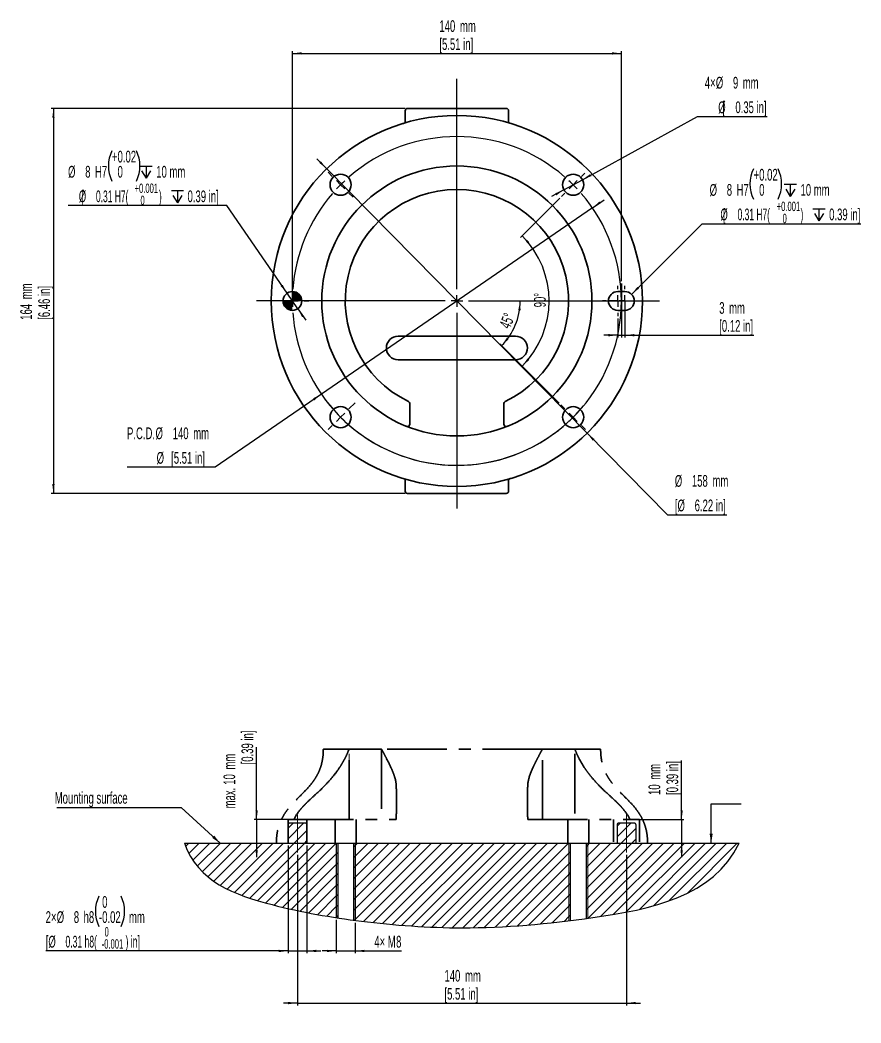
# Model space of a CAD drawing. Header units: millimetres. Extents: x 125 to 304, y 62 to 275.
import ezdxf

# ---------------------------------------------------------------- set-up
doc = ezdxf.new("R2010")
doc.units = ezdxf.units.MM
doc.linetypes.add('CENTERX2', pattern=[20.32, 12.7, -2.54, 2.54, -2.54])
doc.linetypes.add('HIDDEN', pattern=[1.905, 1.27, -0.635])
doc.layers.add('剖面线层', color=2, linetype='Continuous')
doc.layers.add('标注层', color=3, linetype='Continuous')
doc.layers.add('实现', color=7, linetype='Continuous', lineweight=25)
doc.layers.add('虚线层', color=6, linetype='HIDDEN', lineweight=25)
doc.styles.add('SLDTEXTSTYLE0', font='TXT', dxfattribs={"width": 0.605})
doc.styles.add('SLDTEXTSTYLE1', font='TXT', dxfattribs={"width": 0.363})
doc.styles.add('SLDTEXTSTYLE2', font='TXT', dxfattribs={"width": 0.538182})
doc.styles.add('SLDTEXTSTYLE3', font='TXT', dxfattribs={"width": 0.5462})
doc.dimstyles.new('SLDDIMSTYLE0', dxfattribs={"dimtxt": 2.5, "dimasz": 2, "dimexe": 0, "dimexo": 0.0625, "dimtad": 2, "dimlfac": 2, "dimrnd": 1e-09, "dimzin": 12, "dimdsep": 46, "dimtxsty": 'SLDTEXTSTYLE1', "dimsah": 1, "dimcen": 0.09, "dimadec": 0, "dimazin": 3, "dimtfac": 1, "dimtofl": 0, "dimtmove": 0, "dimatfit": 3, "dimfxl": 0, "dimfrac": 2, "dimtolj": 1, "dimtzin": 12, "dimarcsym": 0})
doc.dimstyles.new('SLDDIMSTYLE1', dxfattribs={"dimtxt": 2.5, "dimasz": 2, "dimexe": 0, "dimexo": 0.0625, "dimtad": 0, "dimtih": 1, "dimtoh": 1, "dimlfac": 2, "dimrnd": 1e-09, "dimzin": 12, "dimdsep": 46, "dimtxsty": 'SLDTEXTSTYLE1', "dimsah": 1, "dimcen": 0, "dimadec": 0, "dimazin": 3, "dimtfac": 1, "dimtmove": 0, "dimatfit": 3, "dimfxl": 0, "dimfrac": 2, "dimtolj": 1, "dimtzin": 12, "dimarcsym": 0})
doc.dimstyles.new('SLDDIMSTYLE2', dxfattribs={"dimtxt": 2.5, "dimasz": 2, "dimexe": 0, "dimexo": 0.0625, "dimtad": 0, "dimtih": 1, "dimtoh": 1, "dimlfac": 2, "dimrnd": 1e-09, "dimzin": 12, "dimdsep": 46, "dimtxsty": 'SLDTEXTSTYLE1', "dimsah": 1, "dimcen": 0, "dimadec": 0, "dimazin": 3, "dimtfac": 1, "dimtmove": 0, "dimatfit": 3, "dimfxl": 0, "dimfrac": 2, "dimtolj": 1, "dimtzin": 12, "dimarcsym": 0})
doc.dimstyles.new('SLDDIMSTYLE3', dxfattribs={"dimtxt": 2.5, "dimasz": 2, "dimexe": 0, "dimexo": 0.0625, "dimtad": 0, "dimtih": 1, "dimtoh": 1, "dimlfac": 2, "dimrnd": 1e-09, "dimzin": 12, "dimdsep": 46, "dimtxsty": 'SLDTEXTSTYLE1', "dimsah": 1, "dimcen": 0, "dimadec": 0, "dimazin": 3, "dimtol": 1, "dimtp": 0.015, "dimtfac": 1, "dimtofl": 0, "dimtmove": 0, "dimatfit": 3, "dimfxl": 0, "dimfrac": 2, "dimtolj": 1, "dimarcsym": 0})
doc.dimstyles.new('SLDDIMSTYLE4', dxfattribs={"dimtxt": 2.5, "dimasz": 2, "dimexe": 0, "dimexo": 0.0625, "dimtad": 0, "dimtih": 1, "dimtoh": 1, "dimlfac": 2, "dimrnd": 1e-09, "dimzin": 12, "dimdsep": 46, "dimtxsty": 'SLDTEXTSTYLE1', "dimsah": 1, "dimcen": 0, "dimadec": 0, "dimazin": 3, "dimtol": 1, "dimtp": 0.015, "dimtfac": 1, "dimtmove": 0, "dimatfit": 3, "dimfxl": 0, "dimfrac": 2, "dimtolj": 1, "dimarcsym": 0})
doc.dimstyles.new('SLDDIMSTYLE5', dxfattribs={"dimtxt": 2.5, "dimasz": 2, "dimexe": 0, "dimexo": 0.0625, "dimtad": 2, "dimlfac": 2, "dimrnd": 1e-09, "dimzin": 12, "dimdsep": 46, "dimtxsty": 'SLDTEXTSTYLE1', "dimsah": 1, "dimcen": 0.09, "dimadec": 0, "dimazin": 3, "dimtfac": 1, "dimtmove": 0, "dimatfit": 0, "dimfxl": 0, "dimfrac": 2, "dimtolj": 1, "dimtzin": 12, "dimarcsym": 0})
doc.dimstyles.new('SLDDIMSTYLE6', dxfattribs={"dimtxt": 2.5, "dimasz": 2, "dimexe": 0, "dimexo": 0.0625, "dimtad": 2, "dimdec": 4, "dimlfac": 2, "dimzin": 12, "dimdsep": 46, "dimtxsty": 'SLDTEXTSTYLE1', "dimsah": 1, "dimcen": 0.09, "dimazin": 3, "dimtfac": 1, "dimtofl": 0, "dimtmove": 0, "dimatfit": 3, "dimfxl": 0, "dimfrac": 2, "dimtolj": 1, "dimtzin": 12, "dimarcsym": 0})
doc.dimstyles.new('SLDDIMSTYLE7', dxfattribs={"dimtxt": 2.5, "dimasz": 2, "dimexe": 0, "dimexo": 0.0625, "dimtad": 2, "dimlfac": 2, "dimrnd": 1e-09, "dimzin": 12, "dimdsep": 46, "dimtxsty": 'SLDTEXTSTYLE1', "dimsah": 1, "dimcen": 0.09, "dimadec": 0, "dimazin": 3, "dimtol": 1, "dimtm": 0.022, "dimtfac": 1, "dimtmove": 0, "dimatfit": 0, "dimfxl": 0, "dimfrac": 2, "dimtolj": 1, "dimarcsym": 0})
doc.dimstyles.new('SLDDIMSTYLE8', dxfattribs={"dimtxt": 0.18, "dimasz": 2, "dimexe": 0, "dimexo": 0.0625, "dimgap": 0, "dimtad": 0, "dimtih": 1, "dimtoh": 1, "dimdec": 0, "dimrnd": 1e-09, "dimzin": 0, "dimdsep": 46, "dimtxsty": 'Standard', "dimsah": 1, "dimcen": 0.09, "dimadec": 0, "dimazin": 0, "dimtfac": 2, "dimtdec": 0, "dimtofl": 0, "dimtmove": 0, "dimatfit": 3, "dimfxl": 0, "dimfrac": 2, "dimtolj": 1, "dimtzin": 0, "dimarcsym": 0})

# ---------------------------------------------------------------- blocks, each defined once
blk = doc.blocks.new('SW_NOTE_0')
at = {"layer": '实现', "color": 0, "char_height": 2, "attachment_point": 1, "style": 'SLDTEXTSTYLE0'}
for s, insert in [('+0.001', (0, 2.58)), ('0', (1.25, 0))]:
    blk.add_mtext(s, dxfattribs=dict(at, insert=insert))
blk = doc.blocks.new('SW_NOTE_1')
at = {"layer": '实现', "color": 0, "char_height": 2, "attachment_point": 1, "style": 'SLDTEXTSTYLE0'}
for s, insert in [('+0.001', (0, 2.58)), ('0', (1.25, 0))]:
    blk.add_mtext(s, dxfattribs=dict(at, insert=insert))
blk = doc.blocks.new('SW_NOTE_2')
at = {"layer": '实现', "color": 0, "char_height": 2, "attachment_point": 1, "style": 'SLDTEXTSTYLE0'}
for s, insert in [('0', (0.62, 2.58)), ('-0.001', (0, 0))]:
    blk.add_mtext(s, dxfattribs=dict(at, insert=insert))
blk = doc.blocks.new('_D')
at = {"layer": '标注层'}
for p, q in [((182.67, 215.94), (182.67, 268.66)), ((182.67, 268.16), (252.67, 268.16)), ((252.67, 219.64), (252.67, 268.66))]:
    blk.add_line(p, q, dxfattribs=at)
for points in [[(182.67, 268.16), (184.67, 267.91), (184.67, 268.41)], [(252.67, 268.16), (250.67, 268.41), (250.67, 267.91)]]:
    blk.add_solid(points, dxfattribs=at)
at = {"layer": '标注层', "char_height": 2.5, "attachment_point": 1, "style": 'SLDTEXTSTYLE0'}
for s, insert in [('140', (213.95, 275.22)), ('mm', (218.33, 275.22)), ('[5.51 in]', (213.95, 271.39))]:
    blk.add_mtext(s, dxfattribs=dict(at, insert=insert))
blk = doc.blocks.new('_D_1')
at = {"layer": '实现'}
for p, q in [((189.97, 243.59), (187.86, 245.73)), ((189.97, 243.59), (245.38, 187.28)), ((245.38, 187.28), (262.46, 169.92)), ((262.46, 169.92), (275.13, 169.92))]:
    blk.add_line(p, q, dxfattribs=at)
for points in [[(189.97, 243.59), (188.74, 245.19), (188.39, 244.84)], [(245.38, 187.28), (246.6, 185.68), (246.96, 186.03)]]:
    blk.add_solid(points, dxfattribs=at)
at = {"layer": '实现', "char_height": 2.5, "attachment_point": 1, "style": 'SLDTEXTSTYLE0'}
for s, insert in [('%%c', (264.05, 178.37)), ('158', (267.69, 178.38)), ('mm', (272.07, 178.38)), ('[', (264.05, 173.15)), ('%%c', (264.62, 173.14)), ('6.22 in]', (268.27, 173.15))]:
    blk.add_mtext(s, dxfattribs=dict(at, insert=insert))
blk = doc.blocks.new('_D_2')
at = {"layer": '实现'}
for p, q in [((206.67, 256.44), (131.32, 256.44)), ((131.82, 256.44), (131.82, 174.44)), ((206.67, 174.44), (131.32, 174.44))]:
    blk.add_line(p, q, dxfattribs=at)
for points in [[(131.82, 256.44), (131.57, 254.44), (132.07, 254.44)], [(131.82, 174.44), (132.07, 176.44), (131.57, 176.44)]]:
    blk.add_solid(points, dxfattribs=at)
at = {"layer": '实现', "char_height": 2.5, "attachment_point": 1, "rotation": 90, "style": 'SLDTEXTSTYLE0'}
for s, insert in [('mm', (124.76, 215.81)), ('[6.46 in]', (128.59, 211.43)), ('164', (124.76, 211.43))]:
    blk.add_mtext(s, dxfattribs=dict(at, insert=insert))
blk = doc.blocks.new('_D_3')
at = {"layer": '实现'}
for p, q in [((246.51, 235.27), (188.83, 195.6)), ((246.51, 235.27), (248.98, 236.97)), ((188.83, 195.6), (166.23, 180.05)), ((166.23, 180.05), (147.48, 180.05))]:
    blk.add_line(p, q, dxfattribs=at)
blk.add_arc((217.67, 215.44), 35, 213.7026, 320.3204, dxfattribs=at)
for points in [[(246.51, 235.27), (248.3, 236.2), (248.01, 236.61)], [(188.83, 195.6), (187.04, 194.68), (187.33, 194.26)]]:
    blk.add_solid(points, dxfattribs=at)
at = {"layer": '实现', "char_height": 2.5, "attachment_point": 1, "style": 'SLDTEXTSTYLE0'}
for s, insert in [('P.C.D.', (147.48, 188.51)), ('%%c', (153.55, 188.51)), ('140', (157.2, 188.51)), ('mm', (161.57, 188.51)), ('%%c', (153.78, 183.28)), ('[', (156.86, 183.28)), ('5.51 in]', (157.43, 183.28))]:
    blk.add_mtext(s, dxfattribs=dict(at, insert=insert))
blk = doc.blocks.new('_D_4')
at = {"layer": '实现'}
for p, q in [((244.39, 241.27), (268.84, 254.71)), ((268.84, 254.71), (283.7, 254.71)), ((240.45, 239.1), (244.39, 241.27)), ((240.45, 239.1), (237.82, 237.66))]:
    blk.add_line(p, q, dxfattribs=at)
for points in [[(244.39, 241.27), (246.26, 242.02), (246.02, 242.45)], [(240.45, 239.1), (238.58, 238.36), (238.82, 237.92)]]:
    blk.add_solid(points, dxfattribs=at)
at = {"layer": '实现', "char_height": 2.5, "attachment_point": 1, "style": 'SLDTEXTSTYLE0'}
for s, insert in [('4×', (270.43, 263.17)), ('%%c', (272.78, 263.16)), ('9', (276.42, 263.17)), ('mm', (278.5, 263.17)), ('%%c', (273.29, 257.93)), ('[', (274.18, 257.94)), ('0.35 in]', (276.94, 257.94))]:
    blk.add_mtext(s, dxfattribs=dict(at, insert=insert))
blk = doc.blocks.new('SW_SYMBOL_HOLE_DEPTH')
at = {"layer": '实现', "color": 0}
for p, q in [((0, 875), (800, 875)), ((400, 875), (400, 75)), ((100, 555), (400, 75)), ((700, 555), (400, 75))]:
    blk.add_line(p, q, dxfattribs=at)
blk = doc.blocks.new('_D_5')
at = {"layer": '实现'}
for p, q in [((254.84, 216.85), (269.87, 231.89)), ((269.87, 231.89), (303.65, 231.89))]:
    blk.add_line(p, q, dxfattribs=at)
for centre, start, end in [((287.25, 240.35), 153.4349, 206.5651), ((279.55, 240.35), 333.4349, 26.5651)]:
    blk.add_arc(centre, 7.22, start, end, dxfattribs=at)
blk.add_solid([(254.84, 216.85), (256.43, 218.09), (256.07, 218.44)], dxfattribs=at)
at = {"layer": '实现', "xscale": 0.003222669349429913, "yscale": 0.003222669349429913, "zscale": 0.003222669349429913}
for p in [(287.34, 237.48), (293.44, 232.25)]:
    blk.add_blockref('SW_SYMBOL_HOLE_DEPTH', p, dxfattribs=at)
at = {"layer": '实现', "char_height": 2.5, "attachment_point": 1}
for s, insert, style in [('0.02', (282, 243.57), 'SLDTEXTSTYLE0'), ('+', (280.79, 243.57), 'SLDTEXTSTYLE0'), ('%%c', (271.46, 240.34), 'SLDTEXTSTYLE0'), ('8', (275.11, 240.35), 'SLDTEXTSTYLE0'), ('H7', (277.19, 240.35), 'SLDTEXTSTYLE0'), ('0', (282, 240.34), 'SLDTEXTSTYLE0'), ('10 mm', (290.8, 240.35), 'SLDTEXTSTYLE0'), ('%%c', (273.75, 235.11), 'SLDTEXTSTYLE0'), ('[', (274.27, 235.12), 'SLDTEXTSTYLE0'), ('0.31 H7(             )', (277.4, 235.12), 'SLDTEXTSTYLE2'), ('0.39 in]', (296.89, 235.12), 'SLDTEXTSTYLE0')]:
    blk.add_mtext(s, dxfattribs=dict(at, insert=insert, style=style))
blk = doc.blocks.new('_D_6')
at = {"layer": '实现'}
for p, q in [((168.71, 235.75), (134.93, 235.75)), ((181.54, 217.09), (168.71, 235.75)), ((183.8, 213.79), (181.54, 217.09)), ((183.8, 213.79), (185.5, 211.32))]:
    blk.add_line(p, q, dxfattribs=at)
for centre, start, end in [((150.73, 244.21), 153.4349, 206.5651), ((143.02, 244.21), 333.4349, 26.5651)]:
    blk.add_arc(centre, 7.22, start, end, dxfattribs=at)
for points in [[(181.54, 217.09), (180.61, 218.88), (180.2, 218.59)], [(183.8, 213.79), (184.73, 212), (185.14, 212.28)]]:
    blk.add_solid(points, dxfattribs=at)
at = {"layer": '实现', "xscale": 0.003222669349429913, "yscale": 0.003222669349429913, "zscale": 0.003222669349429913}
for p in [(150.24, 241.34), (156.91, 236.11)]:
    blk.add_blockref('SW_SYMBOL_HOLE_DEPTH', p, dxfattribs=at)
at = {"layer": '实现', "char_height": 2.5, "attachment_point": 1}
for s, insert, style in [('+', (144.27, 247.43), 'SLDTEXTSTYLE0'), ('0.02', (145.47, 247.43), 'SLDTEXTSTYLE0'), ('%%c', (134.93, 244.2), 'SLDTEXTSTYLE0'), ('8', (138.58, 244.21), 'SLDTEXTSTYLE0'), ('H7', (140.66, 244.21), 'SLDTEXTSTYLE0'), ('0', (145.47, 244.2), 'SLDTEXTSTYLE0'), ('10 mm', (153.7, 244.21), 'SLDTEXTSTYLE0'), ('%%c', (137.22, 238.98), 'SLDTEXTSTYLE0'), ('[', (137.75, 238.98), 'SLDTEXTSTYLE0'), ('0.31 H7(             )', (140.87, 238.98), 'SLDTEXTSTYLE2'), ('0.39 in]', (160.36, 238.98), 'SLDTEXTSTYLE0')]:
    blk.add_mtext(s, dxfattribs=dict(at, insert=insert, style=style))
blk = doc.blocks.new('_D_7')
at = {"layer": '实现'}
for p, q in [((253.42, 214.94), (253.42, 207.65)), ((251.92, 211.69), (251.92, 207.65)), ((251.92, 208.15), (248.92, 208.15)), ((251.92, 208.15), (253.42, 208.15)), ((253.42, 208.15), (280.84, 208.15))]:
    blk.add_line(p, q, dxfattribs=at)
for points in [[(251.92, 208.15), (249.92, 208.4), (249.92, 207.9)], [(253.42, 208.15), (255.42, 207.9), (255.42, 208.4)]]:
    blk.add_solid(points, dxfattribs=at)
at = {"layer": '实现', "char_height": 2.5, "attachment_point": 1, "style": 'SLDTEXTSTYLE0'}
for s, insert in [('3', (273.5, 215.21)), ('mm', (275.59, 215.21)), ('[0.12 in]', (273.5, 211.37))]:
    blk.add_mtext(s, dxfattribs=dict(at, insert=insert))
blk = doc.blocks.new('_D_8')
at = {"layer": '实现'}
blk.add_line((239.42, 193.69), (226.83, 206.28), dxfattribs=at)
blk.add_arc((217.67, 215.44), 13.45, 315, 0, dxfattribs=at)
for points in [[(231.12, 215.44), (230.73, 213.46), (231.23, 213.43)], [(227.18, 205.93), (228.68, 207.28), (228.3, 207.6)]]:
    blk.add_solid(points, dxfattribs=at)
at = {"layer": '实现', "insert": (226.61, 210.28), "char_height": 2.5, "attachment_point": 1, "rotation": 67.5, "style": 'SLDTEXTSTYLE0'}
blk.add_mtext('45°', dxfattribs=at)
blk = doc.blocks.new('_D_9')
at = {"layer": '实现'}
for p, q in [((239.59, 237.36), (231.2, 228.97)), ((239.42, 193.69), (231.2, 201.91))]:
    blk.add_line(p, q, dxfattribs=at)
blk.add_arc((217.67, 215.44), 19.63, 315, 45, dxfattribs=at)
for points in [[(231.55, 229.32), (232.71, 227.67), (233.08, 228)], [(231.55, 201.56), (233.08, 202.87), (232.71, 203.21)]]:
    blk.add_solid(points, dxfattribs=at)
at = {"layer": '实现', "insert": (234.08, 214.09), "char_height": 2.5, "attachment_point": 1, "rotation": 90, "style": 'SLDTEXTSTYLE0'}
blk.add_mtext('90°', dxfattribs=at)
blk = doc.blocks.new('SW_CENTERMARKSYMBOL_0')
at = {"layer": '实现', "color": 0}
for p, q in [((0, 2.5), (0, 47.3)), ((-26.52, 26.52), (-27.4, 27.4)), ((-24.75, 24.75), (-25.63, 25.63)), ((24.75, 24.75), (25.63, 25.63)), ((26.52, 26.52), (27.22, 27.22)), ((-24.75, 24.75), (-23.86, 23.86)), ((24.75, 24.75), (23.86, 23.86)), ((-22.98, 22.98), (-22.1, 22.1)), ((22.98, 22.98), (22.27, 22.27)), ((-2.5, 0), (-42.67, 0)), ((-37.5, 0), (-38.5, 0)), ((-35, 0), (-36.25, 0)), ((-35, 0), (-33.75, 0)), ((-32.5, 0), (-31.5, 0)), ((0, 0), (-1.25, 0)), ((0, 0), (0, 1.25)), ((0, 0), (0, -1.25)), ((0, 0), (1.25, 0)), ((2.5, 0), (43.13, 0)), ((0, -2.5), (0, -44.19)), ((-22.98, -22.98), (-21.66, -21.66)), ((22.98, -22.98), (22.1, -22.1)), ((-24.75, -24.75), (-25.63, -25.63)), ((-24.75, -24.75), (-23.86, -23.86)), ((24.75, -24.75), (23.86, -23.86)), ((24.75, -24.75), (25.63, -25.63)), ((-26.52, -26.52), (-27.4, -27.4)), ((26.52, -26.52), (27.4, -27.4))]:
    blk.add_line(p, q, dxfattribs=at)
for start, end in [(49.0926, 130.9074), (135, 137.0463), (132.9537, 135), (45, 47.0463), (42.9537, 45), (139.0926, 175.9074), (319.0926, 40.9074), (177.9537, 180), (180, 182.0463), (184.0926, 220.9074), (222.9537, 225), (225, 227.0463), (312.9537, 315), (315, 317.0463), (229.0926, 310.9074)]:
    blk.add_arc((0, 0), 35, start, end, dxfattribs=at)
blk = doc.blocks.new('SW_CENTERMARKSYMBOL_1')
at = {"layer": '实现', "color": 0}
for p, q in [((0, 2.5), (0, 3.25)), ((1.5, 2.5), (1.5, 3.25)), ((-2.5, 0), (-3.25, 0)), ((-1, 0), (-1.75, 0)), ((0, 0), (-1.25, 0)), ((0, 0), (0, 1.25)), ((0, 0), (1.25, 0)), ((0, 0), (0, -1.25)), ((1.5, 0), (0.25, 0)), ((1.5, 0), (1.5, 1.25)), ((1.5, 0), (2.75, 0)), ((1.5, 0), (1.5, -1.25)), ((2.5, 0), (3.25, 0)), ((4, 0), (4.75, 0)), ((0, -2.5), (0, -3.25)), ((1.5, -2.5), (1.5, -3.25))]:
    blk.add_line(p, q, dxfattribs=at)
blk = doc.blocks.new('SW_DOWELSYMBOL_0')
at = {"linetype": 'Continuous', "lineweight": 25}
h = blk.add_hatch(color=0, dxfattribs=at)
edge = h.paths.add_edge_path(flags=0)
edge.add_arc((0, 0), 2, 180, 270)
edge.add_line((0, -2), (0, 0))
edge.add_line((0, 0), (-2, 0))
h = blk.add_hatch(color=0, dxfattribs=at)
edge = h.paths.add_edge_path(flags=0)
edge.add_arc((0, 0), 2, 0, 90)
edge.add_line((0, 2), (0, 0))
edge.add_line((0, 0), (2, 0))
at = {"layer": '实现', "color": 0}
blk.add_circle((0, 0), 2, dxfattribs=at)
blk = doc.blocks.new('_D_10')
at = {"layer": '标注层'}
for p, q in [((192.01, 83.62), (192.01, 76.53)), ((196.01, 83.05), (196.01, 76.53)), ((192.01, 77.03), (189.01, 77.03)), ((192.01, 77.03), (196.01, 77.03)), ((196.01, 77.03), (205.89, 77.03))]:
    blk.add_line(p, q, dxfattribs=at)
for points in [[(192.01, 77.03), (190.01, 77.28), (190.01, 76.78)], [(196.01, 77.03), (198.01, 76.78), (198.01, 77.28)]]:
    blk.add_solid(points, dxfattribs=at)
at = {"layer": '标注层', "char_height": 2.5, "attachment_point": 1, "style": 'SLDTEXTSTYLE0'}
for s, insert in [('4× M', (200.1, 80.25)), ('8', (204.74, 80.25))]:
    blk.add_mtext(s, dxfattribs=dict(at, insert=insert))
blk = doc.blocks.new('_D_11')
at = {"layer": '实现'}
for p, q in [((181.75, 99.48), (181.75, 76.53)), ((185.75, 99.49), (185.75, 76.53)), ((181.75, 77.03), (130.17, 77.03)), ((181.75, 77.03), (185.75, 77.03)), ((185.75, 77.03), (188.75, 77.03))]:
    blk.add_line(p, q, dxfattribs=at)
for centre, start, end in [((147.96, 85.49), 153.4349, 206.5651), ((139.75, 85.49), 333.4349, 26.5651)]:
    blk.add_arc(centre, 7.22, start, end, dxfattribs=at)
for points in [[(181.75, 77.03), (179.75, 77.28), (179.75, 76.78)], [(185.75, 77.03), (187.75, 76.78), (187.75, 77.28)]]:
    blk.add_solid(points, dxfattribs=at)
at = {"layer": '实现', "char_height": 2.5, "attachment_point": 1}
for s, insert, style in [('0', (142.19, 88.71), 'SLDTEXTSTYLE0'), ('2×', (130.17, 85.49), 'SLDTEXTSTYLE0'), ('%%c', (132.52, 85.48), 'SLDTEXTSTYLE0'), ('8', (136.16, 85.49), 'SLDTEXTSTYLE0'), ('h8', (138.24, 85.49), 'SLDTEXTSTYLE0'), ('0.02', (142.19, 85.48), 'SLDTEXTSTYLE0'), ('-', (141.51, 85.48), 'SLDTEXTSTYLE0'), ('mm', (147.9, 85.49), 'SLDTEXTSTYLE0'), ('[', (130.17, 80.26), 'SLDTEXTSTYLE0'), ('%%c', (130.74, 80.25), 'SLDTEXTSTYLE0'), ('0.31 h8(            ) in]', (134.38, 80.26), 'SLDTEXTSTYLE3')]:
    blk.add_mtext(s, dxfattribs=dict(at, insert=insert, style=style))
blk = doc.blocks.new('_D_12')
at = {"layer": '实现'}
for p, q in [((175.06, 104.99), (175.06, 120.44)), ((181.85, 104.99), (174.56, 104.99)), ((175.06, 104.99), (175.06, 99.99)), ((175.06, 99.99), (175.06, 96.99))]:
    blk.add_line(p, q, dxfattribs=at)
for points in [[(175.06, 104.99), (175.31, 106.99), (174.81, 106.99)], [(175.06, 99.99), (174.81, 97.99), (175.31, 97.99)]]:
    blk.add_solid(points, dxfattribs=at)
at = {"layer": '实现', "char_height": 2.5, "attachment_point": 1, "rotation": 90, "style": 'SLDTEXTSTYLE0'}
for s, insert in [('[0.39 in]', (171.83, 116.76)), ('mm', (168, 115.65)), ('10', (168, 112.42)), ('max.', (168, 107.38))]:
    blk.add_mtext(s, dxfattribs=dict(at, insert=insert))
blk = doc.blocks.new('_D_13')
at = {"layer": '实现'}
for p, q in [((265.5, 104.99), (265.5, 117.58)), ((255.06, 104.99), (266, 104.99)), ((265.5, 104.99), (265.5, 99.99)), ((265.5, 99.99), (265.5, 96.99))]:
    blk.add_line(p, q, dxfattribs=at)
for points in [[(265.5, 104.99), (265.75, 106.99), (265.25, 106.99)], [(265.5, 99.99), (265.25, 97.99), (265.75, 97.99)]]:
    blk.add_solid(points, dxfattribs=at)
at = {"layer": '实现', "char_height": 2.5, "attachment_point": 1, "rotation": 90, "style": 'SLDTEXTSTYLE0'}
for s, insert in [('mm', (258.44, 113.48)), ('[0.39 in]', (262.27, 110.25)), ('10', (258.44, 110.25))]:
    blk.add_mtext(s, dxfattribs=dict(at, insert=insert))
blk = doc.blocks.new('_D_14')
at = {"layer": '实现'}
for p, q in [((183.75, 97.48), (183.75, 65.43)), ((253.75, 97.49), (253.75, 65.43)), ((183.75, 65.93), (180.75, 65.93)), ((183.75, 65.93), (253.75, 65.93)), ((253.75, 65.93), (256.75, 65.93))]:
    blk.add_line(p, q, dxfattribs=at)
for points in [[(183.75, 65.93), (181.75, 66.18), (181.75, 65.68)], [(253.75, 65.93), (255.75, 65.68), (255.75, 66.18)]]:
    blk.add_solid(points, dxfattribs=at)
at = {"layer": '实现', "char_height": 2.5, "attachment_point": 1, "style": 'SLDTEXTSTYLE0'}
for s, insert in [('140', (215.03, 72.99)), ('mm', (219.41, 72.99)), ('[5.51 in]', (215.03, 69.15))]:
    blk.add_mtext(s, dxfattribs=dict(at, insert=insert))
blk = doc.blocks.new('SW_NOTE_3')
at = {"layer": '标注层', "color": 0}
blk.add_line((-26.48, 0), (0, 0), dxfattribs=at)
at = {"layer": '标注层', "color": 0, "insert": (-26.93, 3.27), "char_height": 2.5, "attachment_point": 1, "style": 'SLDTEXTSTYLE0'}
blk.add_mtext('Mounting surface', dxfattribs=at)

msp = doc.modelspace()

# ---------------------------------------------------------------- hatches: boundary and pattern name
at = {"layer": '剖面线层'}
h = msp.add_hatch(dxfattribs=at)
h.set_pattern_fill('ANSI31', color=256, scale=0.5, style=0)
edge = h.paths.add_edge_path(flags=0)
edge.add_arc((182.004537, 103.985707), 0.25, 90, 180)
edge.add_line((181.754537, 103.985707), (181.754537, 99.985707))
edge.add_line((181.754537, 99.985707), (185.754537, 99.985707))
edge.add_line((185.754537, 99.985707), (185.754537, 103.985707))
edge.add_arc((185.504537, 103.985707), 0.25, 0, 90)
edge.add_line((185.504537, 104.235707), (182.004537, 104.235707))
h = msp.add_hatch(dxfattribs=at)
h.set_pattern_fill('ANSI31', color=256, scale=0.5, style=0)
edge = h.paths.add_edge_path(flags=0)
edge.add_arc((252.004537, 103.985707), 0.25, 90, 180)
edge.add_line((251.754537, 103.985707), (251.754537, 99.985707))
edge.add_line((251.754537, 99.985707), (255.754537, 99.985707))
edge.add_line((255.754537, 99.985707), (255.754537, 103.985707))
edge.add_arc((255.504537, 103.985707), 0.25, 0, 90)
edge.add_line((255.504537, 104.235707), (252.004537, 104.235707))
h = msp.add_hatch(dxfattribs=at)
h.set_pattern_fill('ANSI31', color=256, scale=0.5, style=0)
edge = h.paths.add_edge_path(flags=0)
edge.add_line((181.754537, 99.985707), (159.737414, 99.985707))
edge.add_spline(control_points=[(159.737414, 99.985707), (162.443143, 91.805073), (175.285763, 87.220729), (187.462205, 84.817367), (192.005799, 84.11624)], knot_values=[0, 0, 0, 0, 0.1836836336, 0.2920632154, 0.2920632154, 0.2920632154, 0.2920632154], weights=[1, 1, 1, 1, 1], degree=3, periodic=0)
edge.add_line((192.005799, 84.11624), (192.005799, 99.985707))
edge.add_line((192.005799, 99.985707), (185.754537, 99.985707))
edge.add_line((185.754537, 99.985707), (181.754537, 99.985707))
edge.add_line((181.754537, 99.985707), (181.754537, 99.97846))
h = msp.add_hatch(dxfattribs=at)
h.set_pattern_fill('ANSI31', color=256, scale=0.5, style=0)
edge = h.paths.add_edge_path(flags=0)
edge.add_line((196.005799, 99.985707), (196.005799, 83.546734))
edge.add_spline(control_points=[(196.005799, 83.546734), (196.452861, 83.48813), (203.956509, 82.531209), (219.382342, 81.410675), (233.787676, 82.498356), (241.503269, 83.453208)], knot_values=[0.3237928872, 0.3237928872, 0.3237928872, 0.3237928872, 0.3343990403, 0.5015845336, 0.6802450124, 0.6802450124, 0.6802450124, 0.6802450124], weights=[1, 1, 1, 1, 1, 1], degree=3, periodic=0)
edge.add_line((241.503269, 83.453208), (241.503269, 99.985707))
edge.add_line((241.503269, 99.985707), (196.005799, 99.985707))
h = msp.add_hatch(dxfattribs=at)
h.set_pattern_fill('ANSI31', color=256, scale=0.5, style=0)
edge = h.paths.add_edge_path(flags=0)
edge.add_line((245.503269, 99.985707), (245.503269, 83.978764))
edge.add_spline(control_points=[(245.503269, 83.978764), (245.863758, 84.028732), (258.546336, 85.810022), (272.187751, 88.51329), (277.771654, 99.985707)], knot_values=[0.7109158718, 0.7109158718, 0.7109158718, 0.7109158718, 0.7191495624, 1, 1, 1, 1], weights=[1, 1, 1, 1, 1], degree=3, periodic=0)
edge.add_line((277.771654, 99.985707), (255.754537, 99.985707))
edge.add_line((255.754537, 99.985707), (251.754537, 99.985707))
edge.add_line((251.754537, 99.985707), (245.503269, 99.985707))
at = {"layer": '实现'}
h = msp.add_hatch(dxfattribs=at)
h.set_pattern_fill('ANSI31', color=2, scale=0.5, style=0)
edge = h.paths.add_edge_path(flags=0)
edge.add_line((192.005799, 99.985707), (192.005799, 84.11624))
edge.add_spline(control_points=[(192.005799, 84.11624), (192.105787, 84.100811), (192.205786, 84.085474), (192.305799, 84.070228)], knot_values=[0.2920632154, 0.2920632154, 0.2920632154, 0.2920632154, 0.2944482424, 0.2944482424, 0.2944482424, 0.2944482424], weights=[1, 1, 1, 1], degree=3, periodic=0)
edge.add_line((192.305799, 84.070228), (192.305799, 99.985707))
edge.add_line((192.305799, 99.985707), (192.005799, 99.985707))
h = msp.add_hatch(dxfattribs=at)
h.set_pattern_fill('ANSI31', color=2, scale=0.5, style=0)
edge = h.paths.add_edge_path(flags=0)
edge.add_line((195.705799, 99.985707), (195.705799, 83.586301))
edge.add_spline(control_points=[(195.705799, 83.586301), (195.805772, 83.573035), (195.905771, 83.559847), (196.005799, 83.546734)], knot_values=[0.3214198073, 0.3214198073, 0.3214198073, 0.3214198073, 0.3237928872, 0.3237928872, 0.3237928872, 0.3237928872], weights=[1, 1, 1, 1], degree=3, periodic=0)
edge.add_line((196.005799, 83.546734), (196.005799, 99.985707))
edge.add_line((196.005799, 99.985707), (195.705799, 99.985707))
h = msp.add_hatch(dxfattribs=at)
h.set_pattern_fill('ANSI31', color=2, scale=0.5, style=0)
edge = h.paths.add_edge_path(flags=0)
edge.add_line((241.503269, 99.985707), (241.503269, 83.453208))
edge.add_spline(control_points=[(241.503269, 83.453208), (241.603223, 83.465578), (241.703223, 83.478013), (241.803269, 83.490515)], knot_values=[0.6802450124, 0.6802450124, 0.6802450124, 0.6802450124, 0.6825595174, 0.6825595174, 0.6825595174, 0.6825595174], weights=[1, 1, 1, 1], degree=3, periodic=0)
edge.add_line((241.803269, 83.490515), (241.803269, 99.985707))
edge.add_line((241.803269, 99.985707), (241.503269, 99.985707))
h = msp.add_hatch(dxfattribs=at)
h.set_pattern_fill('ANSI31', color=2, scale=0.5, style=0)
edge = h.paths.add_edge_path(flags=0)
edge.add_line((245.203269, 99.985707), (245.203269, 83.937334))
edge.add_spline(control_points=[(245.203269, 83.937334), (245.303213, 83.951085), (245.403213, 83.964895), (245.503269, 83.978764)], knot_values=[0.7086305471, 0.7086305471, 0.7086305471, 0.7086305471, 0.7109158718, 0.7109158718, 0.7109158718, 0.7109158718], weights=[1, 1, 1, 1], degree=3, periodic=0)
edge.add_line((245.503269, 83.978764), (245.503269, 99.985707))
edge.add_line((245.503269, 99.985707), (245.203269, 99.985707))

# ---------------------------------------------------------------- linework, layer by layer
at = {"color": 7, "linetype": 'Continuous', "lineweight": 35}
for p, q in [((207.171509, 256.438098), (228.171509, 256.438098)), ((206.671509, 255.938097), (206.671509, 253.869208)), ((228.671509, 255.938097), (228.671509, 253.869208)), ((253.42151, 217.438097), (251.921507, 217.438097)), ((251.921507, 213.438097), (253.42151, 213.438097)), ((205.171508, 207.938097), (230.171509, 207.938097)), ((230.171509, 202.938097), (205.171508, 202.938097)), ((207.671509, 189.211917), (207.671509, 193.579174)), ((227.671508, 193.579174), (227.671508, 189.211917)), ((206.671509, 177.006985), (206.671509, 174.938097)), ((228.671509, 177.006985), (228.671509, 174.938097)), ((228.171509, 174.438096), (207.171509, 174.438096))]:
    msp.add_line(p, q, dxfattribs=at)
at = {"color": 179, "linetype": 'CENTERX2', "lineweight": 35}
for p, q in [((194.717265, 119.985707), (189.254537, 119.985707)), ((201.653087, 119.985707), (194.717265, 119.985707)), ((235.855986, 119.985707), (201.653087, 119.985707)), ((242.791808, 119.985707), (235.855986, 119.985707)), ((248.254537, 119.985707), (242.791808, 119.985707)), ((182.950766, 104.985707), (204.76146, 104.985707)), ((196.255799, 99.985707), (196.255799, 104.985707)), ((232.747613, 104.985707), (254.558308, 104.985707)), ((241.253274, 104.985707), (241.253274, 99.985707)), ((245.753274, 99.985707), (245.753274, 104.985707)), ((251.004537, 104.985707), (251.004537, 100.235707)), ((256.504537, 104.985707), (254.558308, 104.985707)), ((256.504537, 100.235707), (256.504537, 104.985707))]:
    msp.add_line(p, q, dxfattribs=at)
at = {"color": 179, "linetype": 'CENTERX2', "lineweight": 18}
for p, q in [((194.718861, 113.935707), (194.718861, 118.985707)), ((242.790184, 118.985707), (242.790184, 113.935707))]:
    msp.add_line(p, q, dxfattribs=at)
at = {"color": 7, "linetype": 'Continuous', "lineweight": 35}
for centre, radius in [((217.671509, 215.438097), 39.5), ((217.671509, 215.438097), 28.75), ((192.922771, 240.186834), 2.25), ((242.420246, 240.186834), 2.25), ((182.671509, 215.438097), 2), ((192.922771, 190.689359), 2.25), ((242.420246, 190.689359), 2.25)]:
    msp.add_circle(centre, radius, dxfattribs=at)
for centre, radius, start, end in [((207.171509, 255.938097), 0.5, 90, 180), ((228.171509, 255.938097), 0.5, 0, 90), ((217.671509, 215.438097), 23.75, 295.6574436, 244.3425564), ((251.921509, 215.438097), 2, 90, 270), ((253.421509, 215.438097), 2, 270, 90), ((205.171509, 205.438097), 2.5, 90, 270), ((230.171509, 205.438097), 2.5, 270, 90), ((207.171509, 193.579174), 0.5, 0, 64.3425564), ((228.171509, 193.579174), 0.5, 115.6574436, 180), ((207.171509, 189.211917), 0.5, 248.18064801, 0), ((228.171509, 189.211917), 0.5, 180, 291.81935199), ((207.171509, 174.938097), 0.5, 180, 270), ((228.171509, 174.938097), 0.5, 270, 0)]:
    msp.add_arc(centre, radius, start, end, dxfattribs=at)
for points, knots in [([(206.671509, 253.685035), (206.671509, 253.621883), (206.658972, 253.564636), (206.617782, 253.463746), (206.589457, 253.420735), (206.523183, 253.34801), (206.485921, 253.318912), (206.404743, 253.272474), (206.360436, 253.255261), (206.315095, 253.244552)], [0, 0, 0, 0, 0.25, 0.25, 0.5, 0.5, 0.75, 0.75, 1, 1, 1, 1]), ([(228.671509, 253.685034), (228.676553, 253.634959), (228.687827, 253.523035), (228.759674, 253.408893), (228.835672, 253.332712), (228.884375, 253.30572), (228.904444, 253.294597)], [0, 0, 0, 0, 0.2724064609, 0.6088723272, 0.8388376899, 1, 1, 1, 1]), ([(206.448651, 177.575628), (206.4645, 177.566783), (206.509701, 177.541556), (206.58273, 177.467976), (206.655209, 177.353196), (206.66647, 177.241246), (206.671509, 177.19116)], [0, 0, 0, 0, 0.1311190818, 0.3739525595, 0.7199094785, 1, 1, 1, 1]), ([(228.671509, 177.191159), (228.671509, 177.254311), (228.684045, 177.311557), (228.725236, 177.412447), (228.753561, 177.455458), (228.819834, 177.528184), (228.857096, 177.557281), (228.938275, 177.603719), (228.982582, 177.620932), (229.027922, 177.631642)], [0, 0, 0, 0, 0.25, 0.25, 0.5, 0.5, 0.75, 0.75, 1, 1, 1, 1])]:
    msp.add_open_spline(points, degree=3, knots=knots, dxfattribs=at)
for points in [[(206.671509, 253.685035), (206.671509, 253.744519), (206.671509, 253.805919), (206.671509, 253.86921)], [(228.671509, 253.86921), (228.671509, 253.805919), (228.671509, 253.744519), (228.671509, 253.685035)], [(206.671509, 177.006984), (206.671509, 177.070274), (206.671509, 177.131674), (206.671509, 177.191159)], [(228.671509, 177.191159), (228.671509, 177.131674), (228.671509, 177.070274), (228.671509, 177.006984)]]:
    msp.add_open_spline(points, degree=3, dxfattribs=at)
at = {"color": 179, "linetype": 'CENTERX2', "lineweight": 35}
for points, knots in [([(189.254537, 119.985707), (189.240362, 119.488387), (189.213247, 118.537107), (188.981021, 117.180535), (188.62499, 115.955342), (188.151714, 114.845629), (187.582414, 113.83489), (186.813879, 112.73208), (185.811733, 111.560042), (184.589344, 110.315002), (183.48698, 109.224257), (182.551927, 108.236107), (181.789327, 107.343862), (181.087191, 106.387051), (180.466444, 105.344647), (179.947833, 104.196179), (179.55612, 102.922276), (179.299966, 101.504484), (179.270152, 100.507759), (179.254537, 99.985707)], [0, 0, 0, 0, 0.06454214685, 0.12345687702, 0.17815239602, 0.22989894105, 0.27975789325, 0.32853786754, 0.40424183703, 0.47967516471, 0.55509647847, 0.6056267431, 0.65630222249, 0.70742614499, 0.75956025103, 0.81357505913, 0.87065560252, 0.93225368951, 1, 1, 1, 1]), ([(189.606485, 112.282348), (190.177764, 112.883425), (190.722073, 113.485204), (191.73984, 114.716756), (192.215402, 115.34909), (192.859897, 116.310131), (193.063988, 116.633239), (193.45145, 117.28672), (193.634965, 117.617431), (193.979984, 118.283646), (194.141747, 118.619545), (194.368992, 119.128208), (194.442172, 119.298562), (194.548165, 119.555343), (194.582867, 119.641145), (194.651023, 119.813172), (194.684714, 119.900053), (194.717265, 119.985707)], [0, 0, 0, 0, 0.25, 0.25, 0.5, 0.5, 0.625, 0.625, 0.75, 0.75, 0.875, 0.875, 0.9375, 0.9375, 0.96875, 0.96875, 1, 1, 1, 1]), ([(201.653087, 119.985707), (201.838069, 119.639402), (202.021101, 119.295812), (202.380206, 118.617062), (202.556432, 118.281508), (203.071536, 117.285077), (203.397628, 116.634726), (203.835288, 115.670807), (203.972488, 115.35094), (204.219266, 114.721593), (204.329331, 114.411065), (204.609665, 113.488468), (204.729761, 112.885922), (204.756696, 112.282348)], [0, 0, 0, 0, 0.125, 0.125, 0.25, 0.25, 0.5, 0.5, 0.625, 0.625, 0.75, 0.75, 1, 1, 1, 1]), ([(232.752377, 112.282348), (232.779201, 112.883425), (232.898591, 113.485204), (233.272453, 114.716756), (233.52779, 115.34909), (233.964027, 116.310131), (234.118589, 116.633239), (234.44115, 117.28672), (234.609341, 117.617431), (234.953753, 118.283646), (235.130175, 118.619545), (235.399302, 119.128208), (235.489767, 119.298562), (235.626434, 119.555343), (235.672151, 119.641145), (235.763884, 119.813172), (235.810233, 119.900053), (235.855986, 119.985707)], [0, 0, 0, 0, 0.25, 0.25, 0.5, 0.5, 0.625, 0.625, 0.75, 0.75, 0.875, 0.875, 0.9375, 0.9375, 0.96875, 0.96875, 1, 1, 1, 1]), ([(242.791808, 119.985707), (242.923415, 119.639402), (243.065154, 119.295812), (243.368487, 118.617062), (243.530168, 118.281508), (244.046286, 117.285077), (244.431619, 116.634726), (245.077861, 115.670807), (245.305108, 115.35094), (245.776802, 114.721593), (246.021923, 114.411065), (246.784176, 113.488468), (247.328936, 112.885922), (247.902588, 112.282348)], [0, 0, 0, 0, 0.125, 0.125, 0.25, 0.25, 0.5, 0.5, 0.625, 0.625, 0.75, 0.75, 1, 1, 1, 1]), ([(258.254537, 99.985707), (258.240362, 100.483028), (258.213247, 101.434308), (257.981021, 102.79088), (257.62499, 104.016072), (257.151714, 105.125785), (256.582414, 106.136525), (255.813879, 107.239335), (254.811733, 108.411373), (253.589344, 109.656413), (252.48698, 110.747158), (251.551927, 111.735308), (250.789327, 112.627553), (250.087191, 113.584364), (249.466444, 114.626768), (248.947833, 115.775236), (248.55612, 117.049139), (248.299966, 118.466931), (248.270152, 119.463656), (248.254537, 119.985707)], [0, 0, 0, 0, 0.0645421469, 0.123456877, 0.178152396, 0.2298989411, 0.2797578932, 0.3285378675, 0.404241837, 0.4796751647, 0.5550964785, 0.6056267431, 0.6563022225, 0.707426145, 0.759560251, 0.8135750591, 0.8706556025, 0.9322536895, 1, 1, 1, 1]), ([(182.950766, 104.985707), (183.324741, 105.72875), (183.783703, 106.414166), (184.563506, 107.3805), (184.838527, 107.692338), (185.405381, 108.295624), (185.697921, 108.588006), (186.591853, 109.448585), (187.209493, 110.000314), (188.431496, 111.11716), (189.035999, 111.682105), (189.606485, 112.282348)], [0, 0, 0, 0, 0.25, 0.25, 0.375, 0.375, 0.5, 0.5, 0.75, 0.75, 1, 1, 1, 1]), ([(204.756696, 112.282348), (204.783464, 111.682514), (204.803857, 111.117732), (204.828682, 110.001306), (204.833224, 109.449818), (204.82954, 108.589381), (204.826589, 108.297014), (204.817867, 107.693639), (204.812071, 107.381669), (204.792153, 106.414889), (204.77558, 105.729142), (204.76146, 104.985707)], [0, 0, 0, 0, 0.25, 0.25, 0.5, 0.5, 0.625, 0.625, 0.75, 0.75, 1, 1, 1, 1]), ([(232.747613, 104.985707), (232.733501, 105.72875), (232.716938, 106.414166), (232.697025, 107.3805), (232.691229, 107.692338), (232.682501, 108.295624), (232.679544, 108.588006), (232.675844, 109.448585), (232.680376, 110.000314), (232.705197, 111.11716), (232.725591, 111.682105), (232.752377, 112.282348)], [0, 0, 0, 0, 0.25, 0.25, 0.375, 0.375, 0.5, 0.5, 0.75, 0.75, 1, 1, 1, 1]), ([(247.902588, 112.282348), (248.472686, 111.682514), (249.076964, 111.117732), (250.298482, 110.001306), (250.915871, 109.449818), (251.809758, 108.589381), (252.102334, 108.297014), (252.669377, 107.693639), (252.944575, 107.381669), (253.724885, 106.414889), (254.184135, 105.729142), (254.558308, 104.985707)], [0, 0, 0, 0, 0.25, 0.25, 0.5, 0.5, 0.625, 0.625, 0.75, 0.75, 1, 1, 1, 1])]:
    msp.add_open_spline(points, degree=3, knots=knots, dxfattribs=at)
at = {"color": 179, "linetype": 'CENTERX2', "lineweight": 18}
for points, knots in [([(194.717265, 119.985707), (194.585659, 119.639402), (194.44392, 119.295812), (194.140587, 118.617062), (193.978905, 118.281508), (193.462788, 117.285077), (193.077455, 116.634726), (192.431213, 115.670807), (192.203965, 115.35094), (191.732271, 114.721593), (191.48715, 114.411065), (190.724897, 113.488468), (190.180137, 112.885922), (189.606485, 112.282348)], [0, 0, 0, 0, 0.125, 0.125, 0.25, 0.25, 0.5, 0.5, 0.625, 0.625, 0.75, 0.75, 1, 1, 1, 1]), ([(204.756696, 112.282348), (204.729873, 112.883425), (204.610482, 113.485204), (204.23662, 114.716756), (203.981283, 115.34909), (203.545046, 116.310131), (203.390485, 116.633239), (203.067924, 117.28672), (202.899732, 117.617431), (202.55532, 118.283646), (202.378898, 118.619545), (202.109772, 119.128208), (202.019306, 119.298562), (201.88264, 119.555343), (201.836923, 119.641145), (201.745189, 119.813172), (201.69884, 119.900053), (201.653087, 119.985707)], [0, 0, 0, 0, 0.25, 0.25, 0.5, 0.5, 0.625, 0.625, 0.75, 0.75, 0.875, 0.875, 0.9375, 0.9375, 0.96875, 0.96875, 1, 1, 1, 1]), ([(235.855986, 119.985707), (235.671004, 119.639402), (235.487972, 119.295812), (235.128867, 118.617062), (234.952641, 118.281508), (234.437538, 117.285077), (234.111445, 116.634726), (233.673786, 115.670807), (233.536586, 115.35094), (233.289808, 114.721593), (233.179742, 114.411065), (232.899408, 113.488468), (232.779312, 112.885922), (232.752377, 112.282348)], [0, 0, 0, 0, 0.125, 0.125, 0.25, 0.25, 0.5, 0.5, 0.625, 0.625, 0.75, 0.75, 1, 1, 1, 1]), ([(247.902588, 112.282348), (247.33131, 112.883425), (246.787, 113.485204), (245.769234, 114.716756), (245.293672, 115.34909), (244.649176, 116.310131), (244.445086, 116.633239), (244.057624, 117.28672), (243.874109, 117.617431), (243.52909, 118.283646), (243.367326, 118.619545), (243.140081, 119.128208), (243.066901, 119.298562), (242.960908, 119.555343), (242.926206, 119.641145), (242.85805, 119.813172), (242.824359, 119.900053), (242.791808, 119.985707)], [0, 0, 0, 0, 0.25, 0.25, 0.5, 0.5, 0.625, 0.625, 0.75, 0.75, 0.875, 0.875, 0.9375, 0.9375, 0.96875, 0.96875, 1, 1, 1, 1]), ([(189.606485, 112.282348), (189.036388, 111.682514), (188.432109, 111.117732), (187.210592, 110.001306), (186.593202, 109.449818), (185.699315, 108.589381), (185.40674, 108.297014), (184.839696, 107.693639), (184.564499, 107.381669), (183.784189, 106.414889), (183.324939, 105.729142), (182.950766, 104.985707)], [0, 0, 0, 0, 0.25, 0.25, 0.5, 0.5, 0.625, 0.625, 0.75, 0.75, 1, 1, 1, 1]), ([(204.76146, 104.985707), (204.775572, 105.72875), (204.792136, 106.414166), (204.812048, 107.3805), (204.817844, 107.692338), (204.826573, 108.295624), (204.829529, 108.588006), (204.833229, 109.448585), (204.828697, 110.000314), (204.803877, 111.11716), (204.783482, 111.682105), (204.756696, 112.282348)], [0, 0, 0, 0, 0.25, 0.25, 0.375, 0.375, 0.5, 0.5, 0.75, 0.75, 1, 1, 1, 1]), ([(232.752377, 112.282348), (232.725609, 111.682514), (232.705217, 111.117732), (232.680391, 110.001306), (232.675849, 109.449818), (232.679533, 108.589381), (232.682484, 108.297014), (232.691207, 107.693639), (232.697002, 107.381669), (232.71692, 106.414889), (232.733494, 105.729142), (232.747613, 104.985707)], [0, 0, 0, 0, 0.25, 0.25, 0.5, 0.5, 0.625, 0.625, 0.75, 0.75, 1, 1, 1, 1]), ([(254.558308, 104.985707), (254.184332, 105.72875), (253.72537, 106.414166), (252.945567, 107.3805), (252.670546, 107.692338), (252.103693, 108.295624), (251.811153, 108.588006), (250.917221, 109.448585), (250.29958, 110.000314), (249.077577, 111.11716), (248.473074, 111.682105), (247.902588, 112.282348)], [0, 0, 0, 0, 0.25, 0.25, 0.375, 0.375, 0.5, 0.5, 0.75, 0.75, 1, 1, 1, 1])]:
    msp.add_open_spline(points, degree=3, knots=knots, dxfattribs=at)
at = {"layer": '实现', "linetype": 'CENTERX2', "lineweight": 18}
for p, q in [((183.754537, 105.985707), (183.754537, 97.982084)), ((253.754537, 105.985707), (253.754537, 97.985707))]:
    msp.add_line(p, q, dxfattribs=at)
at = {"layer": '实现', "lineweight": 25}
for p, q in [((181.754537, 103.985707), (181.754537, 99.97846)), ((185.754537, 103.985707), (185.754537, 99.985707)), ((251.754537, 103.985707), (251.754537, 99.985707)), ((255.754537, 103.985707), (255.754537, 99.985707))]:
    msp.add_line(p, q, dxfattribs=at)
at = {"layer": '实现', "color": 7, "linetype": 'Continuous', "lineweight": 25}
for p, q in [((185.504537, 104.235707), (182.004537, 104.235707)), ((255.504537, 104.235707), (252.004537, 104.235707))]:
    msp.add_line(p, q, dxfattribs=at)
at = {"layer": '实现'}
msp.add_line((159.737414, 99.985707), (277.771654, 99.985707), dxfattribs=at)
at = {"layer": '实现', "color": 7, "linetype": 'Continuous', "lineweight": 25}
for centre, start, end in [((182.004537, 103.985707), 90, 180), ((185.504537, 103.985707), 0, 90), ((252.004537, 103.985707), 90, 180), ((255.504537, 103.985707), 0, 90)]:
    msp.add_arc(centre, 0.25, start, end, dxfattribs=at)
at = {"layer": '标注层'}
for p, q in [((252.671509, 219.141259), (252.671509, 207.637131)), ((249.073115, 215.438097), (258.708225, 215.438097)), ((192.005799, 99.985707), (192.005799, 84.11624)), ((192.305799, 99.985707), (192.305799, 84.070228)), ((192.305799, 99.985707), (195.705799, 99.985707)), ((195.705799, 99.985707), (195.705799, 83.586301)), ((196.005799, 99.985707), (196.005799, 83.546734))]:
    msp.add_line(p, q, dxfattribs=at)
at = {"layer": '标注层', "color": 3, "linetype": 'Continuous', "lineweight": 18}
for p, q in [((241.503269, 99.985707), (241.503269, 83.453208)), ((245.503269, 99.985707), (245.503269, 83.978764))]:
    msp.add_line(p, q, dxfattribs=at)
at = {"layer": '标注层', "color": 7, "linetype": 'Continuous', "lineweight": 25}
for p, q in [((241.803269, 99.985707), (241.803269, 83.490515)), ((245.203269, 99.985707), (245.203269, 83.937334))]:
    msp.add_line(p, q, dxfattribs=at)
at = {"layer": '标注层'}
msp.add_open_spline([(159.737414, 99.985707), (162.443143, 91.805073), (177.147357, 86.556208), (197.893137, 82.971653), (221.065977, 81.288376), (248.668327, 83.852533), (272.187751, 88.51329), (277.771654, 99.985707)], degree=3, knots=[0, 0, 0, 0, 0.1836836336, 0.3343990403, 0.5015845336, 0.7191495624, 1, 1, 1, 1], dxfattribs=at)
at = {"layer": '虚线层', "color": 179, "linetype": 'CENTERX2', "lineweight": 35}
for p, q in [((201.653087, 119.985707), (201.653087, 104.985707)), ((235.855986, 104.985707), (235.855986, 119.985707)), ((194.718861, 104.985707), (194.718889, 118.985707)), ((242.790213, 118.985707), (242.790184, 104.985707)), ((181.754537, 104.985707), (182.950766, 104.985707)), ((181.754537, 104.985707), (181.754537, 99.97846)), ((185.754537, 100.235707), (185.754537, 104.985707)), ((191.755799, 104.985707), (191.755799, 99.985707))]:
    msp.add_line(p, q, dxfattribs=at)

# ---------------------------------------------------------------- block references
at = {"layer": '实现'}
for name, p in [('SW_CENTERMARKSYMBOL_0', (217.671509, 215.438097)), ('SW_NOTE_1', (149.09285, 237.869286)), ('SW_NOTE_0', (285.731379, 234.00991)), ('SW_CENTERMARKSYMBOL_1', (251.921509, 215.438097)), ('SW_DOWELSYMBOL_0', (182.671509, 215.438097)), ('SW_NOTE_2', (142.081381, 79.520783))]:
    msp.add_blockref(name, p, dxfattribs=at)
at = {"layer": '标注层'}
msp.add_blockref('SW_NOTE_3', (159.024091, 107.608844), dxfattribs=at)

# ---------------------------------------------------------------- dimensions: what is measured, and where the dimension line sits
at = {"layer": '实现'}
for p1, p2, text, dimstyle, picture, middle in [((244.39194, 241.270772), (240.448552, 239.102896), '4×<> mm\\P    [%%c0.35 in]', 'SLDDIMSTYLE1', '_D_4', (277.060895, 259.939369)), ((181.538829, 217.08644), (183.804189, 213.789753), '<>H7{\\fGDT;x}10 mm\\P   [%%c0.31 H7(             ){\\fGDT;x}0.39 in]\\P', 'SLDDIMSTYLE4', '_D_6', (151.02854, 241.768494)), ((245.375799, 187.282772), (189.967219, 243.593421), '<> mm\\P[%%c6.22 in]', 'SLDDIMSTYLE1', '_D_1', (269.590216, 175.149858)), ((252.007295, 214.023883), (254.835722, 216.85231), '<>H7 {\\fGDT;x}10 mm\\P   [%%c0.31 H7(             ){\\fGDT;x}0.39 in]', 'SLDDIMSTYLE3', '_D_5', (287.555995, 237.904788)), ((188.834366, 195.603299), (246.508652, 235.272894), 'P.C.D.<> mm\\P          [%%c5.51 in]', 'SLDDIMSTYLE2', '_D_3', (156.061412, 185.283563))]:
    dim = msp.add_diameter_dim_2p(p1=p1, p2=p2, text=text, dimstyle=dimstyle, dxfattribs=at)
    dim.commit()
    dim.dimension.update_dxf_attribs({"geometry": picture, "text_midpoint": middle, "dimtype": 163})
for base, p1, p2, text, dimstyle, picture, middle in [((131.816804, 174.438097), (207.171509, 256.438097), (207.171509, 174.438097), '<> mm \\P[6.46 in]', 'SLDDIMSTYLE0', '_D_2', (131.816804, 215.438097)), ((175.05643, 99.985707), (182.352651, 104.985707), (159.737414, 99.985707), 'max. <> mm\\P          [0.39 in]', 'SLDDIMSTYLE5', '_D_12', (175.05643, 113.913266)), ((265.496754, 99.985707), (254.558308, 104.985707), (277.771654, 99.985707), '<> mm\\P[0.39 in]', 'SLDDIMSTYLE5', '_D_13', (265.496754, 113.913266))]:
    dim = msp.add_linear_dim(base=base, p1=p1, p2=p2, angle=90, text=text, dimstyle=dimstyle, dxfattribs=at)
    dim.commit()
    dim.dimension.update_dxf_attribs({"geometry": picture, "text_midpoint": middle, "dimtype": 160})
for base, line1, line2, picture, middle in [((237.303525, 215.438097), ((239.945372, 237.71196), (244.89512, 242.661708)), ((239.768596, 193.34101), (245.071896, 188.037709)), '_D_9', (237.303525, 215.438097)), ((230.099438, 210.29028), ((239.768596, 193.34101), (245.071896, 188.037709)), ((260.804585, 215.438097), (174.998828, 215.438097)), '_D_8', (230.099438, 210.29028))]:
    dim = msp.add_angular_dim_2l(base=base, line1=line1, line2=line2, dimstyle='SLDDIMSTYLE6', dxfattribs=at)
    dim.commit()
    dim.dimension.update_dxf_attribs({"geometry": picture, "text_midpoint": middle, "dimtype": 162})
for base, p1, p2, text, dimstyle, picture, middle in [((253.421509, 208.149433), (251.921509, 212.188097), (253.421509, 215.438097), '<> mm\\P[0.12 in]', 'SLDDIMSTYLE5', '_D_7', (277.171509, 208.149433)), ((185.754537, 77.031684), (181.754537, 99.97846), (185.754537, 99.985707), '2×%%c<>h8 mm\\P[%%c0.31 h8(            ) in]\\P', 'SLDDIMSTYLE7', '_D_11', (141.211715, 77.031684)), ((253.754537, 65.930087), (183.754537, 97.982084), (253.754537, 97.985707), '<> mm\\P[5.51 in]', 'SLDDIMSTYLE5', '_D_14', (218.754537, 65.930087))]:
    dim = msp.add_linear_dim(base=base, p1=p1, p2=p2, text=text, dimstyle=dimstyle, dxfattribs=at)
    dim.commit()
    dim.dimension.update_dxf_attribs({"geometry": picture, "text_midpoint": middle, "dimtype": 160})
at = {"layer": '标注层'}
for base, p1, p2, text, dimstyle, picture, middle in [((252.671509, 268.163498), (182.671509, 215.438097), (252.671509, 219.141259), '<> mm\\P[5.51 in]', 'SLDDIMSTYLE0', '_D', (217.671509, 268.163498)), ((196.005799, 77.031684), (192.005799, 84.11624), (196.005799, 83.546734), '4× M<>', 'SLDDIMSTYLE5', '_D_10', (202.995432, 77.031684))]:
    dim = msp.add_linear_dim(base=base, p1=p1, p2=p2, text=text, dimstyle=dimstyle, dxfattribs=at)
    dim.commit()
    dim.dimension.update_dxf_attribs({"geometry": picture, "text_midpoint": middle, "dimtype": 160})

# ---------------------------------------------------------------- leaders
for points in [[(167.290544, 99.985707), (159.024091, 107.608844)], [(271.786323, 99.985707), (271.786323, 108.356535), (278.136323, 108.356535)]]:
    msp.add_leader(points, dimstyle='SLDDIMSTYLE8', dxfattribs=at)

doc.saveas('drawing.dxf')
